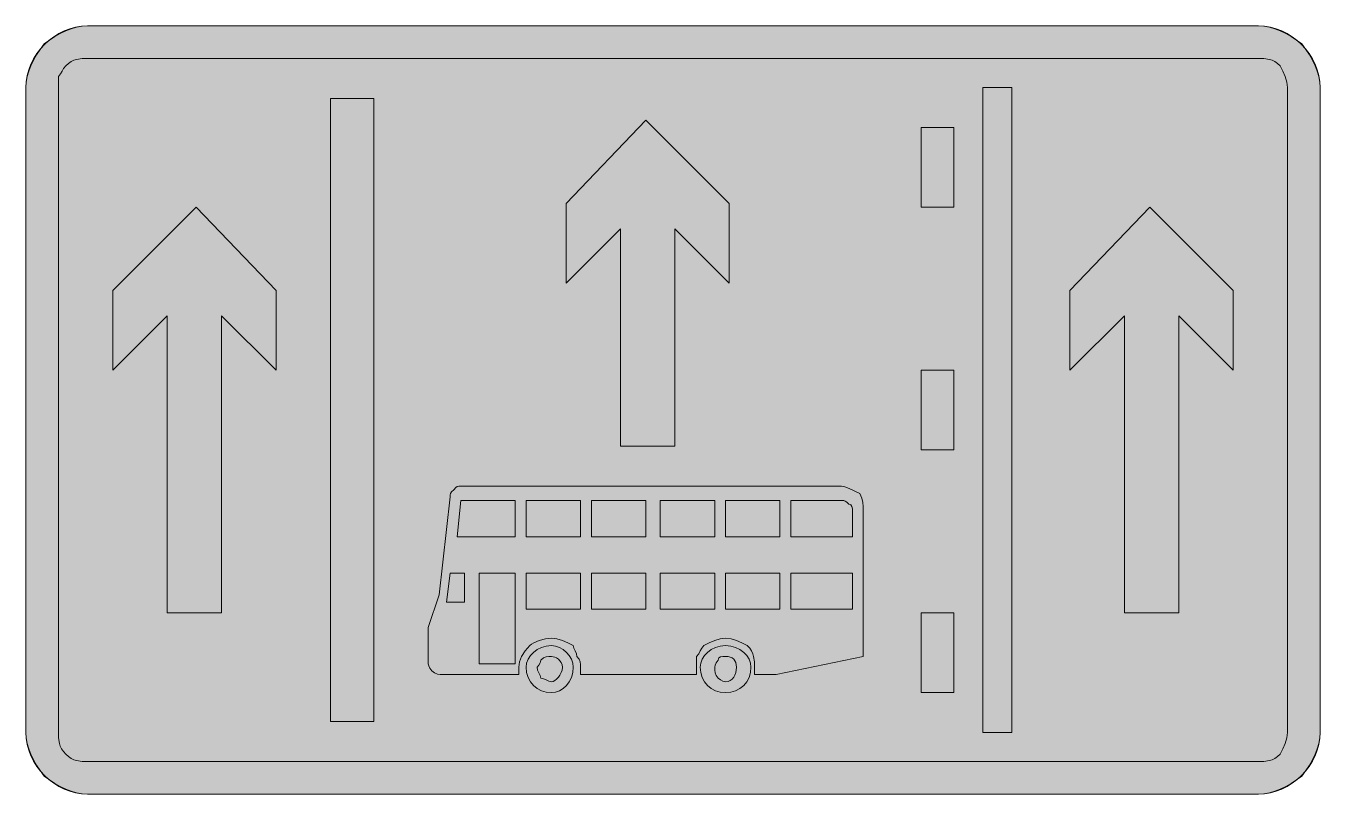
# Model space of a CAD drawing. Header units: metres. Extents: x 70 to 498, y 8 to 263.
import ezdxf

# ---------------------------------------------------------------- set-up
doc = ezdxf.new("R2010")
doc.units = ezdxf.units.M
for name, color, linetype, true_color in [('FILL_BLUE_0000FF', 7, 'Continuous', 0x0000ff), ('FILL_WHITE_FFFFFF', 7, 'Continuous', 0xffffff), ('STROKE_BLUE_0000FF', 7, 'Continuous', 0x0000ff)]:
    doc.layers.add(name, color=color, linetype=linetype, true_color=true_color)

msp = doc.modelspace()

# ---------------------------------------------------------------- hatches: boundary and pattern name
at = {"layer": 'FILL_BLUE_0000FF', "true_color": 0x0000ff}
h = msp.add_hatch(color=7, dxfattribs=at)
h.dxf.hatch_style = 1
h.paths.add_polyline_path([(477.75, 252), (479.55, 251.96), (481.35, 251.7), (482.25, 251.41), (483.15, 250.99), (484.05, 250.39), (484.95, 249.6), (485.83, 247.8), (486.6, 246), (487.14, 244.2), (487.35, 242.4), (487.35, 28.8), (487.14, 27), (486.6, 25.2), (485.83, 23.4), (484.95, 21.6), (484.05, 20.81), (483.15, 20.21), (482.25, 19.79), (481.35, 19.5), (479.55, 19.24), (477.75, 19.2), (90.15, 19.2), (88.35, 19.24), (86.55, 19.5), (85.65, 19.79), (84.75, 20.21), (83.85, 20.81), (82.95, 21.6), (82.16, 22.5), (81.56, 23.4), (81.14, 24.3), (80.85, 25.2), (80.59, 27), (80.55, 28.8), (80.55, 242.4), (80.55, 246), (81.26, 246.9), (81.75, 247.8), (82.24, 248.7), (82.95, 249.6), (83.85, 250.39), (84.75, 250.99), (85.65, 251.41), (86.55, 251.7), (88.35, 251.96), (90.15, 252), (477.75, 252)])
at = {"layer": 'FILL_WHITE_FFFFFF', "true_color": 0xffffff}
h = msp.add_hatch(color=7, dxfattribs=at)
h.dxf.hatch_style = 1
h.paths.add_polyline_path([(88.35, 8.51), (86.55, 8.83), (84.75, 9.35), (82.95, 10.05), (81.15, 10.92), (79.35, 11.94), (77.55, 13.11), (75.75, 14.4), (74.46, 16.2), (73.29, 18), (72.27, 19.8), (71.4, 21.6), (70.7, 23.4), (70.18, 25.2), (69.86, 27), (69.75, 28.8), (69.75, 242.4), (69.86, 244.2), (70.18, 246), (70.7, 247.8), (71.4, 249.6), (72.27, 251.4), (73.29, 253.2), (74.46, 255), (75.75, 256.8), (77.55, 258.09), (79.35, 259.26), (81.15, 260.28), (82.95, 261.15), (84.75, 261.85), (86.55, 262.37), (88.35, 262.69), (90.15, 262.8), (477.75, 262.8), (479.55, 262.69), (481.35, 262.37), (483.15, 261.85), (484.95, 261.15), (486.75, 260.28), (488.55, 259.26), (490.35, 258.09), (492.15, 256.8), (493.44, 255), (494.61, 253.2), (495.63, 251.4), (496.5, 249.6), (497.2, 247.8), (497.72, 246), (498.04, 244.2), (498.15, 242.4), (498.15, 28.8), (498.04, 27), (497.72, 25.2), (497.2, 23.4), (496.5, 21.6), (495.63, 19.8), (494.61, 18), (493.44, 16.2), (492.15, 14.4), (490.35, 13.11), (488.55, 11.94), (486.75, 10.92), (484.95, 10.05), (483.15, 9.35), (481.35, 8.83), (479.55, 8.51), (477.75, 8.4), (90.15, 8.4), (88.35, 8.51)])
h = msp.add_hatch(color=7, dxfattribs=at)
h.dxf.hatch_style = 1
h.paths.add_polyline_path([(396.15, 242.4), (396.15, 28.8), (386.55, 28.8), (386.55, 242.4), (396.15, 242.4)])
h = msp.add_hatch(color=7, dxfattribs=at)
h.dxf.hatch_style = 1
h.paths.add_polyline_path([(184.95, 32.4), (170.55, 32.4), (170.55, 238.8), (184.95, 238.8), (184.95, 32.4)])
h = msp.add_hatch(color=7, dxfattribs=at)
h.dxf.hatch_style = 1
h.paths.add_polyline_path([(274.95, 231.6), (302.55, 204), (302.55, 177.6), (284.55, 195.6), (284.55, 123.6), (266.55, 123.6), (266.55, 195.6), (248.55, 177.6), (248.55, 204), (274.95, 231.6)])
h = msp.add_hatch(color=7, dxfattribs=at)
h.dxf.hatch_style = 1
h.paths.add_polyline_path([(366.15, 229.2), (376.95, 229.2), (376.95, 202.8), (366.15, 202.8), (366.15, 229.2)])
h = msp.add_hatch(color=7, dxfattribs=at)
h.dxf.hatch_style = 1
h.paths.add_polyline_path([(126.15, 202.8), (152.55, 175.2), (152.55, 148.8), (134.55, 166.8), (134.55, 68.4), (116.55, 68.4), (116.55, 166.8), (98.55, 148.8), (98.55, 175.2), (126.15, 202.8)])
h = msp.add_hatch(color=7, dxfattribs=at)
h.dxf.hatch_style = 1
h.paths.add_polyline_path([(469.35, 148.8), (451.35, 166.8), (451.35, 68.4), (433.35, 68.4), (433.35, 166.8), (415.35, 148.8), (415.35, 175.2), (441.75, 202.8), (469.35, 175.2), (469.35, 148.8)])
h = msp.add_hatch(color=7, dxfattribs=at)
h.dxf.hatch_style = 1
h.paths.add_polyline_path([(366.15, 148.8), (376.95, 148.8), (376.95, 122.4), (366.15, 122.4), (366.15, 148.8)])
h = msp.add_hatch(color=7, dxfattribs=at)
h.dxf.hatch_style = 1
h.paths.add_polyline_path([(243.75, 60), (241.78, 59.79), (239.7, 59.25), (237.84, 58.48), (237.11, 58.05), (236.55, 57.6), (234.97, 55.8), (233.85, 54), (233.46, 53.1), (233.17, 52.2), (233.01, 51.3), (232.95, 50.4), (232.95, 48), (207.75, 48), (206.85, 48.02), (205.95, 48.15), (205.05, 48.51), (204.15, 49.2), (203.46, 50.08), (203.1, 50.85), (202.95, 51.6), (202.95, 61.2), (202.95, 63.6), (206.55, 74.4), (210.15, 106.8), (210.17, 107.51), (210.3, 108), (210.66, 108.49), (211.35, 109.2), (212.06, 109.89), (212.55, 110.25), (213.04, 110.38), (213.75, 110.4), (339.75, 110.4), (340.86, 110.19), (342.3, 109.65), (345.75, 108), (346.44, 106.39), (346.8, 105), (346.93, 103.61), (346.95, 102), (346.95, 54), (318.15, 48), (310.95, 48), (310.95, 50.4), (310.91, 52.2), (310.65, 54), (310.36, 54.9), (309.94, 55.8), (309.34, 56.7), (308.55, 57.6), (306.75, 58.48), (304.95, 59.25), (303.15, 59.79), (301.35, 60), (299.55, 59.79), (297.75, 59.25), (295.95, 58.48), (294.15, 57.6), (293.44, 56.7), (292.95, 55.8), (292.46, 54.9), (291.75, 54), (291.75, 50.4), (291.75, 48), (253.35, 48), (253.35, 50.4), (253.33, 51.3), (253.2, 52.2), (252.84, 53.1), (252.15, 54), (251.96, 54.9), (251.55, 55.8), (251.14, 56.7), (250.95, 57.6), (249.15, 58.48), (247.35, 59.25), (245.55, 59.79), (243.75, 60)])
h.paths.add_polyline_path([(343.35, 69.6), (343.35, 81.6), (322.95, 81.6), (322.95, 69.6), (343.35, 69.6)], flags=16)
h.paths.add_polyline_path([(301.35, 69.6), (319.35, 69.6), (319.35, 81.6), (301.35, 81.6), (301.35, 69.6)], flags=16)
h.paths.add_polyline_path([(279.75, 81.6), (279.75, 69.6), (297.75, 69.6), (297.75, 81.6), (279.75, 81.6)], flags=16)
h.paths.add_polyline_path([(274.95, 81.6), (256.95, 81.6), (256.95, 69.6), (274.95, 69.6), (274.95, 81.6)], flags=16)
h.paths.add_polyline_path([(253.35, 81.6), (235.35, 81.6), (235.35, 69.6), (253.35, 69.6), (253.35, 81.6)], flags=16)
h.paths.add_polyline_path([(231.75, 51.6), (231.75, 81.6), (219.75, 81.6), (219.75, 51.6), (231.75, 51.6)], flags=16)
h.paths.add_polyline_path([(208.95, 72), (214.95, 72), (214.95, 81.6), (210.15, 81.6), (208.95, 72)], flags=16)
h.paths.add_polyline_path([(213.75, 105.6), (212.55, 93.6), (231.75, 93.6), (231.75, 105.6), (213.75, 105.6)], flags=16)
h.paths.add_polyline_path([(253.35, 105.6), (235.35, 105.6), (235.35, 93.6), (253.35, 93.6), (253.35, 105.6)], flags=16)
h.paths.add_polyline_path([(274.95, 93.6), (274.95, 105.6), (256.95, 105.6), (256.95, 93.6), (274.95, 93.6)], flags=16)
h.paths.add_polyline_path([(279.75, 93.6), (297.75, 93.6), (297.75, 105.6), (279.75, 105.6), (279.75, 93.6)], flags=16)
h.paths.add_polyline_path([(301.35, 93.6), (319.35, 93.6), (319.35, 105.6), (301.35, 105.6), (301.35, 93.6)], flags=16)
h.paths.add_polyline_path([(343.35, 102), (343.33, 102.88), (343.2, 103.65), (342.84, 104.19), (342.55, 104.35), (342.15, 104.4), (341.44, 105.09), (340.95, 105.45), (340.46, 105.58), (339.75, 105.6), (322.95, 105.6), (322.95, 93.6), (343.35, 93.6), (343.35, 102)], flags=16)
h = msp.add_hatch(color=7, dxfattribs=at)
h.dxf.hatch_style = 1
h.paths.add_polyline_path([(366.15, 68.4), (376.95, 68.4), (376.95, 42), (366.15, 42), (366.15, 68.4)])
h = msp.add_hatch(color=7, dxfattribs=at)
h.dxf.hatch_style = 1
h.paths.add_polyline_path([(250.33, 47.06), (249.62, 45.63), (248.7, 44.4), (247.61, 43.39), (246.39, 42.64), (245.09, 42.16), (243.75, 42), (242.01, 42.16), (240.41, 42.64), (238.98, 43.39), (237.75, 44.4), (236.74, 45.63), (235.99, 47.06), (235.51, 48.66), (235.35, 50.4), (235.51, 51.74), (235.99, 53.04), (236.74, 54.26), (237.75, 55.35), (238.98, 56.27), (240.41, 56.98), (242.01, 57.44), (243.75, 57.6), (245.09, 57.44), (246.39, 56.98), (247.61, 56.27), (248.7, 55.35), (249.62, 54.26), (250.33, 53.04), (250.79, 51.74), (250.95, 50.4), (250.79, 48.66), (250.33, 47.06)])
h.paths.add_polyline_path([(246.96, 51.97), (246.53, 52.59), (246, 53.1), (245.42, 53.49), (244.82, 53.77), (243.75, 54), (242.85, 53.98), (241.95, 53.85), (241.05, 53.49), (240.15, 52.8), (239.96, 51.92), (239.55, 51.15), (238.95, 50.4), (239.14, 49.5), (239.55, 48.6), (239.96, 47.7), (240.15, 46.8), (241.05, 46.61), (241.95, 46.2), (242.85, 45.79), (243.75, 45.6), (244.25, 45.71), (244.82, 46.01), (245.42, 46.49), (246, 47.1), (246.53, 47.83), (246.96, 48.64), (247.24, 49.5), (247.35, 50.4), (247.24, 51.24), (246.96, 51.97)], flags=16)
h = msp.add_hatch(color=7, dxfattribs=at)
h.dxf.hatch_style = 1
h.paths.add_polyline_path([(309.11, 47.06), (308.36, 45.63), (307.35, 44.4), (306.12, 43.39), (304.69, 42.64), (303.09, 42.16), (301.35, 42), (299.61, 42.16), (298.01, 42.64), (296.58, 43.39), (295.35, 44.4), (294.34, 45.63), (293.59, 47.06), (293.11, 48.66), (292.95, 50.4), (293.11, 51.74), (293.59, 53.04), (294.34, 54.26), (295.35, 55.35), (296.58, 56.27), (298.01, 56.98), (299.61, 57.44), (301.35, 57.6), (303.09, 57.44), (304.69, 56.98), (306.12, 56.27), (307.35, 55.35), (308.36, 54.26), (309.11, 53.04), (309.59, 51.74), (309.75, 50.4), (309.59, 48.66), (309.11, 47.06)])
h.paths.add_polyline_path([(304.72, 51.97), (304.44, 52.59), (304.05, 53.1), (303.54, 53.49), (302.92, 53.77), (302.19, 53.94), (301.35, 54), (300.47, 53.98), (299.7, 53.85), (299.16, 53.49), (299, 53.2), (298.95, 52.8), (298.26, 51.92), (297.9, 51.15), (297.75, 50.4), (297.77, 49.5), (297.9, 48.6), (298.26, 47.7), (298.95, 46.8), (299.7, 46.2), (300.47, 45.79), (301.35, 45.6), (302.19, 45.71), (302.92, 46.01), (303.54, 46.49), (304.05, 47.1), (304.44, 47.83), (304.72, 48.64), (304.89, 49.5), (304.95, 50.4), (304.89, 51.24), (304.72, 51.97)], flags=16)

# ---------------------------------------------------------------- linework, layer by layer
at = {"layer": 'FILL_BLUE_0000FF', "lineweight": 0, "true_color": 0x0000ff}
msp.add_lwpolyline([(477.75, 252), (479.55, 251.96), (481.35, 251.7), (482.25, 251.41), (483.15, 250.99), (484.05, 250.39), (484.95, 249.6), (485.83, 247.8), (486.6, 246), (487.14, 244.2), (487.35, 242.4), (487.35, 28.8), (487.14, 27), (486.6, 25.2), (485.83, 23.4), (484.95, 21.6), (484.05, 20.81), (483.15, 20.21), (482.25, 19.79), (481.35, 19.5), (479.55, 19.24), (477.75, 19.2), (90.15, 19.2), (88.35, 19.24), (86.55, 19.5), (85.65, 19.79), (84.75, 20.21), (83.85, 20.81), (82.95, 21.6), (82.16, 22.5), (81.56, 23.4), (81.14, 24.3), (80.85, 25.2), (80.59, 27), (80.55, 28.8), (80.55, 242.4), (80.55, 246), (81.26, 246.9), (81.75, 247.8), (82.24, 248.7), (82.95, 249.6), (83.85, 250.39), (84.75, 250.99), (85.65, 251.41), (86.55, 251.7), (88.35, 251.96), (90.15, 252)], close=True, dxfattribs=at)
at = {"layer": 'FILL_WHITE_FFFFFF', "lineweight": 0, "true_color": 0xffffff}
for points in [[(88.35, 8.51), (86.55, 8.83), (84.75, 9.35), (82.95, 10.05), (81.15, 10.92), (79.35, 11.94), (77.55, 13.11), (75.75, 14.4), (74.46, 16.2), (73.29, 18), (72.27, 19.8), (71.4, 21.6), (70.7, 23.4), (70.18, 25.2), (69.86, 27), (69.75, 28.8), (69.75, 242.4), (69.86, 244.2), (70.18, 246), (70.7, 247.8), (71.4, 249.6), (72.27, 251.4), (73.29, 253.2), (74.46, 255), (75.75, 256.8), (77.55, 258.09), (79.35, 259.26), (81.15, 260.28), (82.95, 261.15), (84.75, 261.85), (86.55, 262.37), (88.35, 262.69), (90.15, 262.8), (477.75, 262.8), (479.55, 262.69), (481.35, 262.37), (483.15, 261.85), (484.95, 261.15), (486.75, 260.28), (488.55, 259.26), (490.35, 258.09), (492.15, 256.8), (493.44, 255), (494.61, 253.2), (495.63, 251.4), (496.5, 249.6), (497.2, 247.8), (497.72, 246), (498.04, 244.2), (498.15, 242.4), (498.15, 28.8), (498.04, 27), (497.72, 25.2), (497.2, 23.4), (496.5, 21.6), (495.63, 19.8), (494.61, 18), (493.44, 16.2), (492.15, 14.4), (490.35, 13.11), (488.55, 11.94), (486.75, 10.92), (484.95, 10.05), (483.15, 9.35), (481.35, 8.83), (479.55, 8.51), (477.75, 8.4), (90.15, 8.4)], [(396.15, 242.4), (396.15, 28.8), (386.55, 28.8), (386.55, 242.4)], [(184.95, 32.4), (170.55, 32.4), (170.55, 238.8), (184.95, 238.8)], [(274.95, 231.6), (302.55, 204), (302.55, 177.6), (284.55, 195.6), (284.55, 123.6), (266.55, 123.6), (266.55, 195.6), (248.55, 177.6), (248.55, 204)], [(366.15, 229.2), (376.95, 229.2), (376.95, 202.8), (366.15, 202.8)], [(126.15, 202.8), (152.55, 175.2), (152.55, 148.8), (134.55, 166.8), (134.55, 68.4), (116.55, 68.4), (116.55, 166.8), (98.55, 148.8), (98.55, 175.2)], [(469.35, 148.8), (451.35, 166.8), (451.35, 68.4), (433.35, 68.4), (433.35, 166.8), (415.35, 148.8), (415.35, 175.2), (441.75, 202.8), (469.35, 175.2)], [(366.15, 148.8), (376.95, 148.8), (376.95, 122.4), (366.15, 122.4)], [(243.75, 60), (241.78, 59.79), (239.7, 59.25), (237.84, 58.48), (237.11, 58.05), (236.55, 57.6), (234.97, 55.8), (233.85, 54), (233.46, 53.1), (233.17, 52.2), (233.01, 51.3), (232.95, 50.4), (232.95, 48), (207.75, 48), (206.85, 48.02), (205.95, 48.15), (205.05, 48.51), (204.15, 49.2), (203.46, 50.08), (203.1, 50.85), (202.95, 51.6), (202.95, 61.2), (202.95, 63.6), (206.55, 74.4), (210.15, 106.8), (210.17, 107.51), (210.3, 108), (210.66, 108.49), (211.35, 109.2), (212.06, 109.89), (212.55, 110.25), (213.04, 110.38), (213.75, 110.4), (339.75, 110.4), (340.86, 110.19), (342.3, 109.65), (345.75, 108), (346.44, 106.39), (346.8, 105), (346.93, 103.61), (346.95, 102), (346.95, 54), (318.15, 48), (310.95, 48), (310.95, 50.4), (310.91, 52.2), (310.65, 54), (310.36, 54.9), (309.94, 55.8), (309.34, 56.7), (308.55, 57.6), (306.75, 58.48), (304.95, 59.25), (303.15, 59.79), (301.35, 60), (299.55, 59.79), (297.75, 59.25), (295.95, 58.48), (294.15, 57.6), (293.44, 56.7), (292.95, 55.8), (292.46, 54.9), (291.75, 54), (291.75, 50.4), (291.75, 48), (253.35, 48), (253.35, 50.4), (253.33, 51.3), (253.2, 52.2), (252.84, 53.1), (252.15, 54), (251.96, 54.9), (251.55, 55.8), (251.14, 56.7), (250.95, 57.6), (249.15, 58.48), (247.35, 59.25), (245.55, 59.79)], [(213.75, 105.6), (212.55, 93.6), (231.75, 93.6), (231.75, 105.6)], [(253.35, 105.6), (235.35, 105.6), (235.35, 93.6), (253.35, 93.6)], [(274.95, 93.6), (274.95, 105.6), (256.95, 105.6), (256.95, 93.6)], [(279.75, 93.6), (297.75, 93.6), (297.75, 105.6), (279.75, 105.6)], [(301.35, 93.6), (319.35, 93.6), (319.35, 105.6), (301.35, 105.6)], [(343.35, 102), (343.33, 102.88), (343.2, 103.65), (342.84, 104.19), (342.55, 104.35), (342.15, 104.4), (341.44, 105.09), (340.95, 105.45), (340.46, 105.58), (339.75, 105.6), (322.95, 105.6), (322.95, 93.6), (343.35, 93.6)], [(208.95, 72), (214.95, 72), (214.95, 81.6), (210.15, 81.6)], [(231.75, 51.6), (231.75, 81.6), (219.75, 81.6), (219.75, 51.6)], [(253.35, 81.6), (235.35, 81.6), (235.35, 69.6), (253.35, 69.6)], [(274.95, 81.6), (256.95, 81.6), (256.95, 69.6), (274.95, 69.6)], [(279.75, 81.6), (279.75, 69.6), (297.75, 69.6), (297.75, 81.6)], [(301.35, 69.6), (319.35, 69.6), (319.35, 81.6), (301.35, 81.6)], [(343.35, 69.6), (343.35, 81.6), (322.95, 81.6), (322.95, 69.6)], [(366.15, 68.4), (376.95, 68.4), (376.95, 42), (366.15, 42)], [(250.33, 47.06), (249.62, 45.63), (248.7, 44.4), (247.61, 43.39), (246.39, 42.64), (245.09, 42.16), (243.75, 42), (242.01, 42.16), (240.41, 42.64), (238.98, 43.39), (237.75, 44.4), (236.74, 45.63), (235.99, 47.06), (235.51, 48.66), (235.35, 50.4), (235.51, 51.74), (235.99, 53.04), (236.74, 54.26), (237.75, 55.35), (238.98, 56.27), (240.41, 56.98), (242.01, 57.44), (243.75, 57.6), (245.09, 57.44), (246.39, 56.98), (247.61, 56.27), (248.7, 55.35), (249.62, 54.26), (250.33, 53.04), (250.79, 51.74), (250.95, 50.4), (250.79, 48.66)], [(309.11, 47.06), (308.36, 45.63), (307.35, 44.4), (306.12, 43.39), (304.69, 42.64), (303.09, 42.16), (301.35, 42), (299.61, 42.16), (298.01, 42.64), (296.58, 43.39), (295.35, 44.4), (294.34, 45.63), (293.59, 47.06), (293.11, 48.66), (292.95, 50.4), (293.11, 51.74), (293.59, 53.04), (294.34, 54.26), (295.35, 55.35), (296.58, 56.27), (298.01, 56.98), (299.61, 57.44), (301.35, 57.6), (303.09, 57.44), (304.69, 56.98), (306.12, 56.27), (307.35, 55.35), (308.36, 54.26), (309.11, 53.04), (309.59, 51.74), (309.75, 50.4), (309.59, 48.66)], [(246.96, 51.97), (246.53, 52.59), (246, 53.1), (245.42, 53.49), (244.82, 53.77), (243.75, 54), (242.85, 53.98), (241.95, 53.85), (241.05, 53.49), (240.15, 52.8), (239.96, 51.92), (239.55, 51.15), (238.95, 50.4), (239.14, 49.5), (239.55, 48.6), (239.96, 47.7), (240.15, 46.8), (241.05, 46.61), (241.95, 46.2), (242.85, 45.79), (243.75, 45.6), (244.25, 45.71), (244.82, 46.01), (245.42, 46.49), (246, 47.1), (246.53, 47.83), (246.96, 48.64), (247.24, 49.5), (247.35, 50.4), (247.24, 51.24)], [(304.72, 51.97), (304.44, 52.59), (304.05, 53.1), (303.54, 53.49), (302.92, 53.77), (302.19, 53.94), (301.35, 54), (300.47, 53.98), (299.7, 53.85), (299.16, 53.49), (299, 53.2), (298.95, 52.8), (298.26, 51.92), (297.9, 51.15), (297.75, 50.4), (297.77, 49.5), (297.9, 48.6), (298.26, 47.7), (298.95, 46.8), (299.7, 46.2), (300.47, 45.79), (301.35, 45.6), (302.19, 45.71), (302.92, 46.01), (303.54, 46.49), (304.05, 47.1), (304.44, 47.83), (304.72, 48.64), (304.89, 49.5), (304.95, 50.4), (304.89, 51.24)]]:
    msp.add_lwpolyline(points, close=True, dxfattribs=at)
at = {"layer": 'STROKE_BLUE_0000FF', "lineweight": 0, "true_color": 0x0000ff}
msp.add_lwpolyline([(498.15, 28.8), (498.15, 242.4), (498.04, 244.41), (497.72, 246.38), (497.19, 248.29), (496.48, 250.14), (495.59, 251.92), (494.54, 253.6), (493.34, 255.18), (492, 256.65), (490.53, 257.99), (488.95, 259.19), (487.27, 260.24), (485.49, 261.13), (483.64, 261.84), (481.73, 262.37), (479.76, 262.69), (477.75, 262.8), (90.15, 262.8), (88.14, 262.69), (86.17, 262.37), (84.26, 261.84), (82.41, 261.13), (80.63, 260.24), (78.95, 259.19), (77.37, 257.99), (75.9, 256.65), (74.56, 255.18), (73.36, 253.6), (72.31, 251.92), (71.42, 250.14), (70.71, 248.29), (70.18, 246.38), (69.86, 244.41), (69.75, 242.4), (69.75, 28.8), (69.86, 26.79), (70.18, 24.82), (70.71, 22.91), (71.42, 21.06), (72.31, 19.28), (73.36, 17.6), (74.56, 16.02), (75.9, 14.55), (77.37, 13.21), (78.95, 12.01), (80.63, 10.96), (82.41, 10.07), (84.26, 9.36), (86.17, 8.83), (88.14, 8.51), (90.15, 8.4), (477.75, 8.4), (479.76, 8.51), (481.73, 8.83), (483.64, 9.36), (485.49, 10.07), (487.27, 10.96), (488.95, 12.01), (490.53, 13.21), (492, 14.55), (493.34, 16.02), (494.54, 17.6), (495.59, 19.28), (496.48, 21.06), (497.19, 22.91), (497.72, 24.82), (498.04, 26.79), (498.15, 28.8)], dxfattribs=at)

doc.saveas('drawing.dxf')
